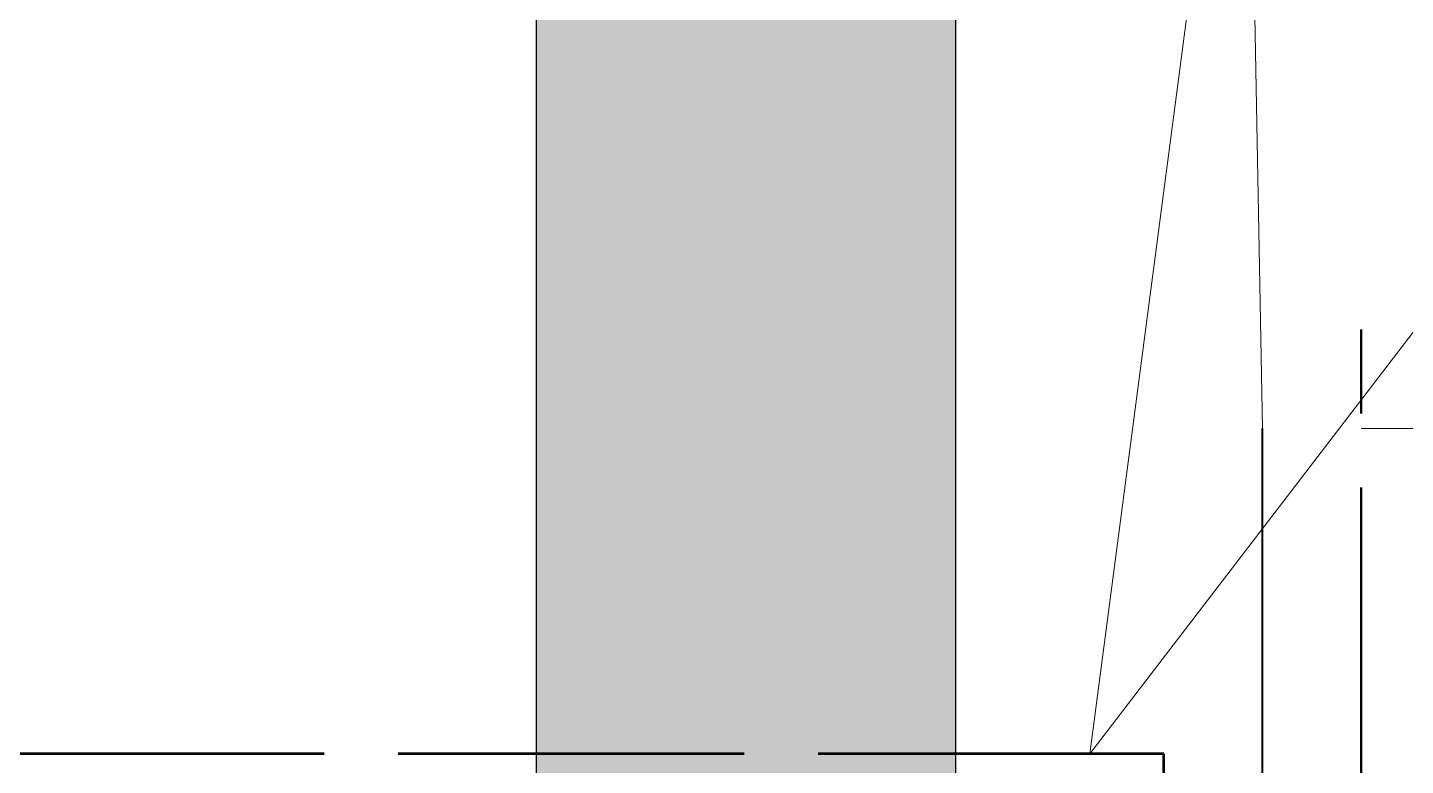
# Model space of a CAD drawing. Header units: millimetres. Extents: x 71 to 41929, y 71 to 131329.
# Drawn here: x 23060 to 25028, y 52331 to 53385 of the extents above; entities that cross this region are included whole.
import ezdxf

# ---------------------------------------------------------------- set-up
doc = ezdxf.new("R2010")
doc.units = ezdxf.units.MM
doc.linetypes.add('DASH_494_106', pattern=[599.722222, 493.888889, -105.833333])
for name, color, linetype in [('DIMENSIONS', 7, 'Continuous'), ('GEOFAB', 5, 'Continuous'), ('LEADERS', 7, 'Continuous'), ('MANHOLES', 7, 'Continuous')]:
    doc.layers.add(name, color=color, linetype=linetype)

msp = doc.modelspace()

# ---------------------------------------------------------------- linework, layer by layer
at = {"layer": 'DIMENSIONS', "lineweight": 18}
msp.add_line((24965.1, 52812.5), (25670.7, 52812.5), dxfattribs=at)
at = {"layer": 'GEOFAB', "color": 5, "linetype": 'DASH_494_106', "lineweight": 50}
msp.add_line((24965.1, 50435), (24965.1, 52953.6), dxfattribs=at)
at = {"layer": 'GEOFAB', "color": 6, "lineweight": 40}
msp.add_line((24824, 50576.1), (24824, 52812.5), dxfattribs=at)
at = {"layer": 'GEOFAB', "color": 5, "linetype": 'DASH_494_106', "lineweight": 53}
msp.add_lwpolyline([(21162.4, 50717.2), (24682.9, 50717.2), (24682.9, 52347.8), (21162.4, 52347.8)], close=True, dxfattribs=at)
at = {"layer": 'LEADERS', "lineweight": 18}
for p, q in [((24788.8, 54664.6), (24824, 52812.5)), ((24815.9, 54161.1), (24577.1, 52347.8)), ((25372.4, 53384.9), (24577.1, 52347.8))]:
    msp.add_line(p, q, dxfattribs=at)
at = {"layer": 'MANHOLES', "lineweight": 30}
msp.add_lwpolyline([(23786, 52312.5), (24386, 52312.5), (24386, 53752.5), (23786, 53752.5)], close=True, dxfattribs=at)
at = {"layer": 'MANHOLES', "true_color": 0xb8b8b8}
msp.add_solid([(23786, 52312.5), (24386, 52312.5), (23786, 53752.5), (24386, 53752.5)], dxfattribs=at)

doc.saveas('drawing.dxf')
